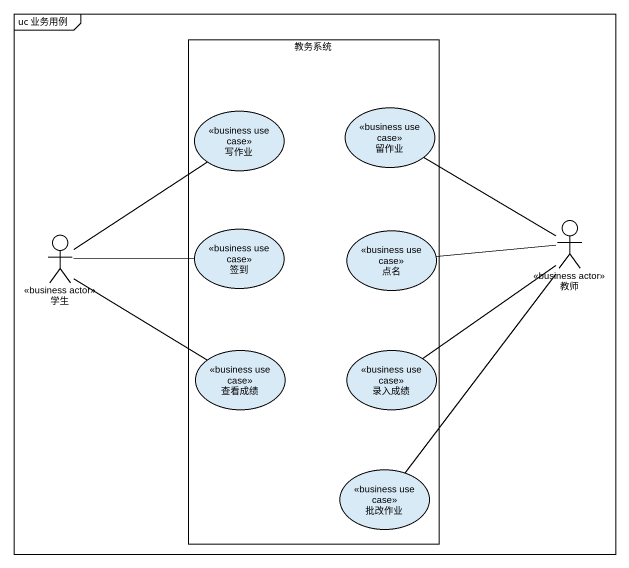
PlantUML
@startuml
mainframe uc 业务用例
rectangle 教务系统 {
  usecase 写作业 <<business use case>>
  usecase 留作业 <<business use case>>
  usecase 签到 <<business use case>>
  usecase 点名 <<business use case>>
  usecase 查看成绩 <<business use case>>
  usecase 录入成绩 <<business use case>>
  usecase 批改作业 <<business use case>>
}
actor 教师 <<business actor>>
actor 学生 <<business actor>>
教师 -up- 留作业
教师 -left- 点名
教师 -left- 录入成绩
教师 -- 批改作业
学生 -up- 写作业
学生 -right- 签到
学生 -right- 查看成绩
@enduml
